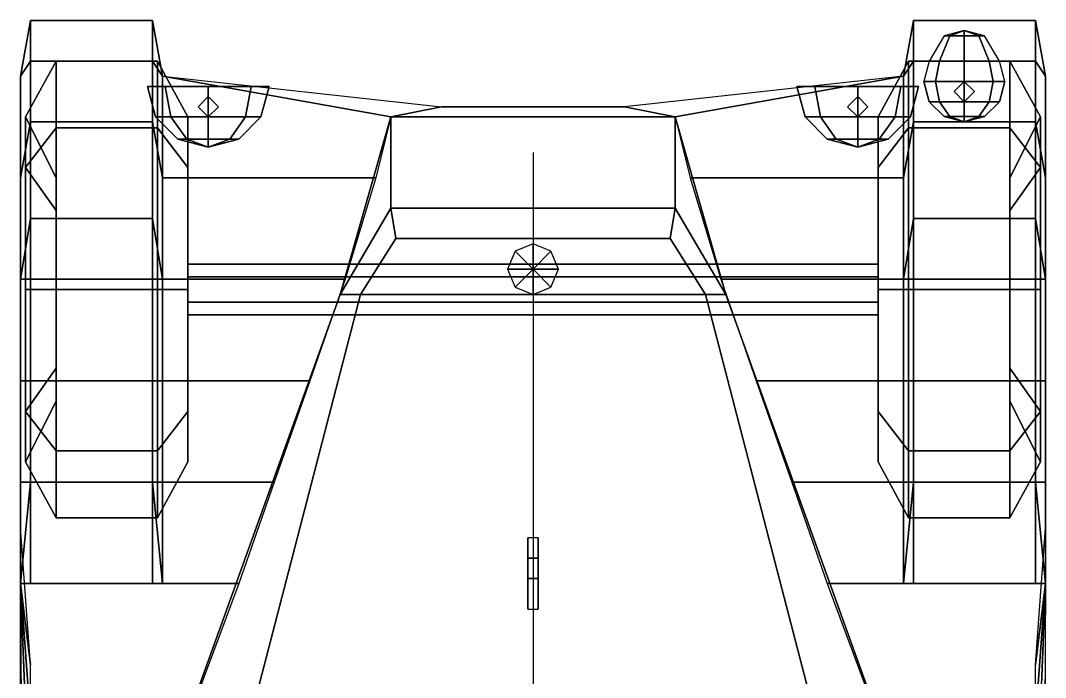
# Model space of a CAD drawing. Header units: millimetres. Extents: x -1 to 3, y -3 to 11.3.
# Drawn here: x -1.01 to 1.01, y 1.275 to 2.57 of the extents above; entities that cross this region are included whole.
import ezdxf

# ---------------------------------------------------------------- set-up
doc = ezdxf.new("R2010")
doc.units = ezdxf.units.MM
for name, color, linetype in [('drawing', 9, 'Continuous'), ('mudguards', 6, 'Continuous'), ('mudguards2', 6, 'Continuous'), ('wheels', 2, 'Continuous')]:
    doc.layers.add(name, color=color, linetype=linetype)

msp = doc.modelspace()

# ---------------------------------------------------------------- linework, layer by layer
for points in [[(0.8217, 2.54, 1.1283), (0.85, 2.55, 1.1), (0.85, 2.55, 1.1), (0.81, 2.54, 1.1)], [(0.85, 2.54, 1.14), (0.85, 2.55, 1.1), (0.85, 2.55, 1.1), (0.8217, 2.54, 1.1283)], [(0.89, 2.54, 1.1), (0.85, 2.55, 1.1), (0.85, 2.55, 1.1), (0.8783, 2.54, 1.1283)], [(0.8783, 2.54, 1.1283), (0.85, 2.55, 1.1), (0.85, 2.55, 1.1), (0.85, 2.54, 1.14)], [(0.801, 2.49, 1.149), (0.8217, 2.54, 1.1283), (0.81, 2.54, 1.1), (0.7807, 2.49, 1.1)], [(0.85, 2.49, 1.1693), (0.85, 2.54, 1.14), (0.8217, 2.54, 1.1283), (0.801, 2.49, 1.149)], [(0.899, 2.49, 1.149), (0.8783, 2.54, 1.1283), (0.85, 2.54, 1.14), (0.85, 2.49, 1.1693)], [(0.9193, 2.49, 1.1), (0.89, 2.54, 1.1), (0.8783, 2.54, 1.1283), (0.899, 2.49, 1.149)], [(0.7934, 2.45, 1.1566), (0.801, 2.49, 1.149), (0.7807, 2.49, 1.1), (0.77, 2.45, 1.1)], [(0.85, 2.45, 1.18), (0.85, 2.49, 1.1693), (0.801, 2.49, 1.149), (0.7934, 2.45, 1.1566)], [(0.9066, 2.45, 1.1566), (0.899, 2.49, 1.149), (0.85, 2.49, 1.1693), (0.85, 2.45, 1.18)], [(0.93, 2.45, 1.1), (0.9193, 2.49, 1.1), (0.899, 2.49, 1.149), (0.9066, 2.45, 1.1566)], [(0.7807, 2.41, 1.1), (0.77, 2.45, 1.1), (0.7934, 2.45, 1.0434), (0.801, 2.41, 1.051)], [(0.801, 2.41, 1.149), (0.7934, 2.45, 1.1566), (0.77, 2.45, 1.1), (0.7807, 2.41, 1.1)], [(0.7934, 2.45, 1.0434), (0.77, 2.45, 1.1), (0.93, 2.45, 1.1)], [(0.801, 2.41, 1.051), (0.7934, 2.45, 1.0434), (0.85, 2.45, 1.02), (0.85, 2.41, 1.0307)], [(0.85, 2.41, 1.1693), (0.85, 2.45, 1.18), (0.7934, 2.45, 1.1566), (0.801, 2.41, 1.149)], [(0.85, 2.45, 1.02), (0.7934, 2.45, 1.0434), (0.93, 2.45, 1.1), (0.9066, 2.45, 1.0434)], [(0.85, 2.45, 0.89), (0.83, 2.43, 0.89), (0.83, 2.43, 1.04), (0.85, 2.45, 1.03)], [(0.85, 2.41, 1.0307), (0.85, 2.45, 1.02), (0.9066, 2.45, 1.0434), (0.899, 2.41, 1.051)], [(0.899, 2.41, 1.149), (0.9066, 2.45, 1.1566), (0.85, 2.45, 1.18), (0.85, 2.41, 1.1693)], [(0.87, 2.43, 0.89), (0.85, 2.45, 0.89), (0.85, 2.45, 1.03), (0.87, 2.43, 1.04)], [(0.899, 2.41, 1.051), (0.9066, 2.45, 1.0434), (0.93, 2.45, 1.1), (0.9193, 2.41, 1.1)], [(0.9193, 2.41, 1.1), (0.93, 2.45, 1.1), (0.9066, 2.45, 1.1566), (0.899, 2.41, 1.149)], [(-0.7249, 2.44, 1.0451), (-0.76, 2.44, 1.13), (-0.7249, 2.44, 1.2149), (-0.64, 2.44, 1.25)], [(-0.7439, 2.38, 1.13), (-0.76, 2.44, 1.13), (-0.7249, 2.44, 1.0451), (-0.7135, 2.38, 1.0565)], [(-0.7135, 2.38, 1.2035), (-0.7249, 2.44, 1.2149), (-0.76, 2.44, 1.13), (-0.7439, 2.38, 1.13)], [(-0.64, 2.44, 1.01), (-0.7249, 2.44, 1.0451), (-0.64, 2.44, 1.25), (-0.5551, 2.44, 1.2149)], [(-0.7135, 2.38, 1.0565), (-0.7249, 2.44, 1.0451), (-0.64, 2.44, 1.01), (-0.64, 2.38, 1.0261)], [(-0.64, 2.38, 1.2339), (-0.64, 2.44, 1.25), (-0.7249, 2.44, 1.2149), (-0.7135, 2.38, 1.2035)], [(-0.5551, 2.44, 1.0451), (-0.64, 2.44, 1.01), (-0.5551, 2.44, 1.2149), (-0.52, 2.44, 1.13)], [(-0.64, 2.38, 1.0261), (-0.64, 2.44, 1.01), (-0.5551, 2.44, 1.0451), (-0.5665, 2.38, 1.0565)], [(-0.5665, 2.38, 1.2035), (-0.5551, 2.44, 1.2149), (-0.64, 2.44, 1.25), (-0.64, 2.38, 1.2339)], [(-0.5665, 2.38, 1.0565), (-0.5551, 2.44, 1.0451), (-0.52, 2.44, 1.13), (-0.5361, 2.38, 1.13)], [(-0.5361, 2.38, 1.13), (-0.52, 2.44, 1.13), (-0.5551, 2.44, 1.2149), (-0.5665, 2.38, 1.2035)], [(0.5361, 2.38, 1.13), (0.52, 2.44, 1.13), (0.5551, 2.44, 1.0451), (0.5665, 2.38, 1.0565)], [(0.5665, 2.38, 1.2035), (0.5551, 2.44, 1.2149), (0.52, 2.44, 1.13), (0.5361, 2.38, 1.13)], [(0.5551, 2.44, 1.0451), (0.52, 2.44, 1.13), (0.5551, 2.44, 1.2149), (0.64, 2.44, 1.25)], [(0.5665, 2.38, 1.0565), (0.5551, 2.44, 1.0451), (0.64, 2.44, 1.01), (0.64, 2.38, 1.0261)], [(0.64, 2.38, 1.2339), (0.64, 2.44, 1.25), (0.5551, 2.44, 1.2149), (0.5665, 2.38, 1.2035)], [(0.64, 2.44, 1.01), (0.5551, 2.44, 1.0451), (0.64, 2.44, 1.25), (0.7249, 2.44, 1.2149)], [(0.64, 2.38, 1.0261), (0.64, 2.44, 1.01), (0.7249, 2.44, 1.0451), (0.7135, 2.38, 1.0565)], [(0.7135, 2.38, 1.2035), (0.7249, 2.44, 1.2149), (0.64, 2.44, 1.25), (0.64, 2.38, 1.2339)], [(0.7249, 2.44, 1.0451), (0.64, 2.44, 1.01), (0.7249, 2.44, 1.2149), (0.76, 2.44, 1.13)], [(0.7135, 2.38, 1.0565), (0.7249, 2.44, 1.0451), (0.76, 2.44, 1.13), (0.7439, 2.38, 1.13)], [(0.7439, 2.38, 1.13), (0.76, 2.44, 1.13), (0.7249, 2.44, 1.2149), (0.7135, 2.38, 1.2035)], [(0.83, 2.43, 0.89), (0.85, 2.41, 0.9), (0.85, 2.41, 1.03), (0.83, 2.43, 1.04)], [(0.85, 2.41, 0.9), (0.87, 2.43, 0.89), (0.87, 2.43, 1.04), (0.85, 2.41, 1.03)], [(-0.64, 2.42, 0.85), (-0.66, 2.4, 0.85), (-0.66, 2.4, 1.03), (-0.64, 2.42, 1.03)], [(-0.62, 2.4, 0.85), (-0.64, 2.42, 0.85), (-0.64, 2.42, 1.03), (-0.62, 2.4, 1.03)], [(0.64, 2.42, 0.85), (0.62, 2.4, 0.85), (0.62, 2.4, 1.03), (0.64, 2.42, 1.03)], [(0.66, 2.4, 0.85), (0.64, 2.42, 0.85), (0.64, 2.42, 1.03), (0.66, 2.4, 1.03)], [(0.81, 2.3807, 1.1), (0.7807, 2.41, 1.1), (0.801, 2.41, 1.051), (0.8217, 2.3807, 1.0717)], [(0.8217, 2.3807, 1.1283), (0.801, 2.41, 1.149), (0.7807, 2.41, 1.1), (0.81, 2.3807, 1.1)], [(0.8217, 2.3807, 1.0717), (0.801, 2.41, 1.051), (0.85, 2.41, 1.0307), (0.85, 2.3807, 1.06)], [(0.85, 2.3807, 1.14), (0.85, 2.41, 1.1693), (0.801, 2.41, 1.149), (0.8217, 2.3807, 1.1283)], [(0.85, 2.3807, 1.06), (0.85, 2.41, 1.0307), (0.899, 2.41, 1.051), (0.8783, 2.3807, 1.0717)], [(0.8783, 2.3807, 1.1283), (0.899, 2.41, 1.149), (0.85, 2.41, 1.1693), (0.85, 2.3807, 1.14)], [(0.8783, 2.3807, 1.0717), (0.899, 2.41, 1.051), (0.9193, 2.41, 1.1), (0.89, 2.3807, 1.1)], [(0.89, 2.3807, 1.1), (0.9193, 2.41, 1.1), (0.899, 2.41, 1.149), (0.8783, 2.3807, 1.1283)], [(-0.66, 2.4, 0.85), (-0.64, 2.38, 0.86), (-0.64, 2.38, 1.03), (-0.66, 2.4, 1.03)], [(-0.64, 2.38, 0.86), (-0.62, 2.4, 0.85), (-0.62, 2.4, 1.03), (-0.64, 2.38, 1.03)], [(0.62, 2.4, 0.85), (0.64, 2.38, 0.86), (0.64, 2.38, 1.03), (0.62, 2.4, 1.03)], [(0.64, 2.38, 0.86), (0.66, 2.4, 0.85), (0.66, 2.4, 1.03), (0.64, 2.38, 1.03)], [(-0.7, 2.3361, 1.13), (-0.7439, 2.38, 1.13), (-0.7135, 2.38, 1.0565), (-0.6824, 2.3361, 1.0876)], [(-0.6824, 2.3361, 1.1724), (-0.7135, 2.38, 1.2035), (-0.7439, 2.38, 1.13), (-0.7, 2.3361, 1.13)], [(-0.6824, 2.3361, 1.0876), (-0.7135, 2.38, 1.0565), (-0.64, 2.38, 1.0261), (-0.64, 2.3361, 1.07)], [(-0.64, 2.3361, 1.19), (-0.64, 2.38, 1.2339), (-0.7135, 2.38, 1.2035), (-0.6824, 2.3361, 1.1724)], [(-0.64, 2.3361, 1.07), (-0.64, 2.38, 1.0261), (-0.5665, 2.38, 1.0565), (-0.5976, 2.3361, 1.0876)], [(-0.5976, 2.3361, 1.1724), (-0.5665, 2.38, 1.2035), (-0.64, 2.38, 1.2339), (-0.64, 2.3361, 1.19)], [(-0.5976, 2.3361, 1.0876), (-0.5665, 2.38, 1.0565), (-0.5361, 2.38, 1.13), (-0.58, 2.3361, 1.13)], [(-0.58, 2.3361, 1.13), (-0.5361, 2.38, 1.13), (-0.5665, 2.38, 1.2035), (-0.5976, 2.3361, 1.1724)], [(-0.38, 2.03, 0.71), (-0.28, 2.38, 0.71), (0.28, 2.38, 0.71), (0.38, 2.03, 0.71)], [(-0.28, 2.2, 1.38), (-0.28, 2.38, 0.71), (-0.38, 2.03, 0.71), (-0.38, 2.03, 1.38)], [(0.28, 2.2, 1.38), (0.28, 2.38, 0.71), (-0.28, 2.38, 0.71), (-0.28, 2.2, 1.38)], [(0.38, 2.03, 0.71), (0.28, 2.38, 0.71), (0.28, 2.2, 1.38), (0.38, 2.03, 1.38)], [(0.58, 2.3361, 1.13), (0.5361, 2.38, 1.13), (0.5665, 2.38, 1.0565), (0.5976, 2.3361, 1.0876)], [(0.5976, 2.3361, 1.1724), (0.5665, 2.38, 1.2035), (0.5361, 2.38, 1.13), (0.58, 2.3361, 1.13)], [(0.5976, 2.3361, 1.0876), (0.5665, 2.38, 1.0565), (0.64, 2.38, 1.0261), (0.64, 2.3361, 1.07)], [(0.64, 2.3361, 1.19), (0.64, 2.38, 1.2339), (0.5665, 2.38, 1.2035), (0.5976, 2.3361, 1.1724)], [(0.64, 2.3361, 1.07), (0.64, 2.38, 1.0261), (0.7135, 2.38, 1.0565), (0.6824, 2.3361, 1.0876)], [(0.6824, 2.3361, 1.1724), (0.7135, 2.38, 1.2035), (0.64, 2.38, 1.2339), (0.64, 2.3361, 1.19)], [(0.6824, 2.3361, 1.0876), (0.7135, 2.38, 1.0565), (0.7439, 2.38, 1.13), (0.7, 2.3361, 1.13)], [(0.7, 2.3361, 1.13), (0.7439, 2.38, 1.13), (0.7135, 2.38, 1.2035), (0.6824, 2.3361, 1.1724)], [(0.85, 2.37, 1.1), (0.81, 2.3807, 1.1), (0.8217, 2.3807, 1.0717), (0.85, 2.37, 1.1)], [(0.85, 2.37, 1.1), (0.8217, 2.3807, 1.1283), (0.81, 2.3807, 1.1), (0.85, 2.37, 1.1)], [(0.85, 2.37, 1.1), (0.8217, 2.3807, 1.0717), (0.85, 2.3807, 1.06), (0.85, 2.37, 1.1)], [(0.85, 2.37, 1.1), (0.85, 2.3807, 1.14), (0.8217, 2.3807, 1.1283), (0.85, 2.37, 1.1)], [(0.85, 2.37, 1.1), (0.85, 2.3807, 1.06), (0.8783, 2.3807, 1.0717), (0.85, 2.37, 1.1)], [(0.85, 2.37, 1.1), (0.8783, 2.3807, 1.0717), (0.89, 2.3807, 1.1), (0.85, 2.37, 1.1)], [(0.85, 2.37, 1.1), (0.89, 2.3807, 1.1), (0.8783, 2.3807, 1.1283), (0.85, 2.37, 1.1)], [(0.85, 2.37, 1.1), (0.8783, 2.3807, 1.1283), (0.85, 2.3807, 1.14), (0.85, 2.37, 1.1)], [(-0.64, 2.32, 1.13), (-0.7, 2.3361, 1.13), (-0.6824, 2.3361, 1.0876), (-0.64, 2.32, 1.13)], [(-0.64, 2.32, 1.13), (-0.6824, 2.3361, 1.1724), (-0.7, 2.3361, 1.13), (-0.64, 2.32, 1.13)], [(-0.64, 2.32, 1.13), (-0.6824, 2.3361, 1.0876), (-0.64, 2.3361, 1.07), (-0.64, 2.32, 1.13)], [(-0.64, 2.32, 1.13), (-0.64, 2.3361, 1.19), (-0.6824, 2.3361, 1.1724), (-0.64, 2.32, 1.13)], [(-0.64, 2.32, 1.13), (-0.5976, 2.3361, 1.0876), (-0.58, 2.3361, 1.13), (-0.64, 2.32, 1.13)], [(-0.64, 2.32, 1.13), (-0.64, 2.3361, 1.07), (-0.5976, 2.3361, 1.0876), (-0.64, 2.32, 1.13)], [(-0.64, 2.32, 1.13), (-0.5976, 2.3361, 1.1724), (-0.64, 2.3361, 1.19), (-0.64, 2.32, 1.13)], [(-0.64, 2.32, 1.13), (-0.58, 2.3361, 1.13), (-0.5976, 2.3361, 1.1724), (-0.64, 2.32, 1.13)], [(0.64, 2.32, 1.13), (0.58, 2.3361, 1.13), (0.5976, 2.3361, 1.0876), (0.64, 2.32, 1.13)], [(0.64, 2.32, 1.13), (0.5976, 2.3361, 1.1724), (0.58, 2.3361, 1.13), (0.64, 2.32, 1.13)], [(0.64, 2.32, 1.13), (0.5976, 2.3361, 1.0876), (0.64, 2.3361, 1.07), (0.64, 2.32, 1.13)], [(0.64, 2.32, 1.13), (0.64, 2.3361, 1.19), (0.5976, 2.3361, 1.1724), (0.64, 2.32, 1.13)], [(0.64, 2.32, 1.13), (0.64, 2.3361, 1.07), (0.6824, 2.3361, 1.0876), (0.64, 2.32, 1.13)], [(0.64, 2.32, 1.13), (0.6824, 2.3361, 1.0876), (0.7, 2.3361, 1.13), (0.64, 2.32, 1.13)], [(0.64, 2.32, 1.13), (0.7, 2.3361, 1.13), (0.6824, 2.3361, 1.1724), (0.64, 2.32, 1.13)], [(0.64, 2.32, 1.13), (0.6824, 2.3361, 1.1724), (0.64, 2.3361, 1.19), (0.64, 2.32, 1.13)], [(-0.27, 2.14, 1.44), (-0.28, 2.2, 1.38), (-0.38, 2.03, 1.38), (-0.34, 2.03, 1.44)], [(0.27, 2.14, 1.44), (0.28, 2.2, 1.38), (-0.28, 2.2, 1.38), (-0.27, 2.14, 1.44)], [(0.38, 2.03, 1.38), (0.28, 2.2, 1.38), (0.27, 2.14, 1.44), (0.34, 2.03, 1.44)], [(0.34, 2.03, 1.44), (0.27, 2.14, 1.44), (-0.27, 2.14, 1.44), (-0.34, 2.03, 1.44)], [(0, 2.13, 1.44), (-0.0354, 2.1154, 1.44), (0, 2.08, 1.46)], [(0.0354, 2.1154, 1.44), (0, 2.13, 1.44), (0, 2.08, 1.46)], [(-0.0354, 2.1154, 1.44), (-0.05, 2.08, 1.44), (0, 2.08, 1.46)], [(0.05, 2.08, 1.44), (0.0354, 2.1154, 1.44), (0, 2.08, 1.46)], [(-0.05, 2.08, 1.44), (-0.0354, 2.0446, 1.44), (0, 2.08, 1.46)], [(-0.0354, 2.0446, 1.44), (0, 2.03, 1.44), (0, 2.08, 1.46)], [(0, 2.03, 1.44), (0.0354, 2.0446, 1.44), (0, 2.08, 1.46)], [(0.0354, 2.0446, 1.44), (0.05, 2.08, 1.44), (0, 2.08, 1.46)], [(-0.38, 2.03, 0.71), (-0.74, 1.03, 0.34), (-0.74, 1.03, 1.38), (-0.38, 2.03, 1.38)], [(0.38, 2.03, 0.71), (0.74, 1.03, 0.34), (-0.74, 1.03, 0.34), (-0.38, 2.03, 0.71)], [(-0.38, 2.03, 1.38), (-0.74, 1.03, 1.38), (-0.61, 0.99, 1.5), (-0.34, 2.03, 1.44)], [(-0.34, 2.03, 1.44), (-0.61, 0.99, 1.5), (0.61, 0.99, 1.5), (0.34, 2.03, 1.44)], [(0.61, 0.99, 1.5), (0.74, 1.03, 1.38), (0.38, 2.03, 1.38), (0.34, 2.03, 1.44)], [(0.74, 1.03, 1.38), (0.74, 1.03, 0.34), (0.38, 2.03, 0.71), (0.38, 2.03, 1.38)], [(-0.01, 1.55, 1.46), (-0.01, 1.41, 1.47), (-0.01, 1.47, 1.61), (-0.01, 1.51, 1.61)], [(0.01, 1.51, 1.61), (0.01, 1.55, 1.46), (-0.01, 1.55, 1.46), (-0.01, 1.51, 1.61)], [(0.01, 1.47, 1.61), (0.01, 1.41, 1.47), (0.01, 1.55, 1.46), (0.01, 1.51, 1.61)], [(-0.01, 1.51, 1.61), (-0.01, 1.47, 1.61), (0.01, 1.47, 1.61), (0.01, 1.51, 1.61)], [(-0.01, 1.47, 1.61), (-0.01, 1.41, 1.47), (0.01, 1.41, 1.47), (0.01, 1.47, 1.61)]]:
    msp.add_3dface(points)
at = {"layer": 'drawing', "extrusion": (-1, 0, 0)}
msp.add_line((0, 2.31, -4.9), (0, 0.64, -4.9), dxfattribs=at)
at = {"layer": 'mudguards'}
for points in [[(0.75, 2.57, 0.68), (0.73, 2.46, 0.77), (0.73, 2.46, 0.84), (0.75, 2.57, 0.77)], [(0.75, 2.57, 0.77), (0.73, 2.46, 0.84), (0.73, 2.46, 0.84), (0.75, 2.49, 0.91)], [(0.99, 2.57, 0.77), (0.75, 2.57, 0.77), (0.75, 2.49, 0.91), (0.99, 2.49, 0.91)], [(0.99, 2.57, 0.68), (0.75, 2.57, 0.68), (0.75, 2.57, 0.77), (0.99, 2.57, 0.77)], [(0.99, 2.57, 0.68), (0.99, 2.57, 0.77), (1.01, 2.46, 0.84), (1.01, 2.46, 0.77)], [(1.01, 2.46, 0.84), (0.99, 2.57, 0.77), (0.99, 2.49, 0.91), (1.01, 2.46, 0.84)], [(0.75, 2.49, 0.91), (0.73, 2.46, 0.84), (0.73, 2.26, 0.98), (0.75, 2.37, 1)], [(0.99, 2.49, 0.91), (0.75, 2.49, 0.91), (0.75, 2.37, 1), (0.99, 2.37, 1)], [(1.01, 2.46, 0.84), (0.99, 2.49, 0.91), (0.99, 2.37, 1), (1.01, 2.26, 0.98)], [(-0.73, 2.46, 0.77), (-0.18, 2.4, 0.67), (-0.28, 2.38, 0.84), (-0.73, 2.46, 0.77)], [(-0.73, 2.46, 0.77), (-0.28, 2.38, 0.84), (-0.73, 2.46, 0.84), (-0.73, 2.46, 0.77)], [(0.73, 2.46, 0.77), (0.18, 2.4, 0.67), (0.28, 2.38, 0.84), (0.73, 2.46, 0.77)], [(0.73, 2.46, 0.84), (0.28, 2.38, 0.84), (0.31, 2.26, 0.98), (0.73, 2.26, 0.98)], [(0.73, 2.46, 0.77), (0.28, 2.38, 0.84), (0.28, 2.38, 0.84), (0.73, 2.46, 0.84)], [(1.01, 2.46, 0.77), (1.01, 2.46, 0.84), (1.01, 2.26, 0.98), (1.01, 2.26, 0.92)], [(-0.28, 2.38, 0.84), (-0.18, 2.4, 0.67), (-0.18, 2.4, 0.78), (-0.28, 2.38, 0.84)], [(0.18, 2.4, 0.67), (-0.18, 2.4, 0.67), (-0.18, 2.4, 0.78), (0.18, 2.4, 0.78)], [(0.28, 2.38, 0.84), (0.18, 2.4, 0.67), (0.18, 2.4, 0.78), (0.28, 2.38, 0.84)], [(0.75, 2.37, 1), (0.73, 2.26, 0.98), (0.73, 2.06, 1.05), (0.75, 2.18, 1.09)], [(0.99, 2.37, 1), (0.75, 2.37, 1), (0.75, 2.18, 1.09), (0.99, 2.18, 1.09)], [(1.01, 2.26, 0.98), (0.99, 2.37, 1), (0.99, 2.18, 1.09), (1.01, 2.06, 1.05)], [(0.73, 2.26, 0.98), (0.31, 2.26, 0.98), (0.37, 2.06, 1.05), (0.73, 2.06, 1.05)], [(1.01, 2.26, 0.92), (1.01, 2.26, 0.98), (1.01, 2.06, 1.05), (1.01, 2.06, 0.96)], [(0.75, 2.18, 1.09), (0.73, 2.06, 1.05), (0.73, 2.06, 1.05), (0.75, 2.06, 1.11)], [(0.99, 2.18, 1.09), (0.75, 2.18, 1.09), (0.75, 2.06, 1.11), (0.99, 2.06, 1.11)], [(1.01, 2.06, 1.05), (0.99, 2.18, 1.09), (0.99, 2.06, 1.11), (1.01, 2.06, 1.05)], [(0.73, 2.06, 1.05), (0.37, 2.06, 1.05), (0.44, 1.86, 1.05), (0.73, 1.86, 1.05)], [(0.75, 2.06, 1.11), (0.73, 2.06, 1.05), (0.73, 1.86, 1.05), (0.75, 1.86, 1.11)], [(0.99, 2.06, 1.11), (0.75, 2.06, 1.11), (0.75, 1.86, 1.11), (0.99, 1.86, 1.11)], [(1.01, 2.06, 1.05), (0.99, 2.06, 1.11), (0.99, 1.86, 1.11), (1.01, 1.86, 1.05)], [(1.01, 2.06, 0.96), (1.01, 2.06, 1.05), (1.01, 1.86, 1.05), (1.01, 1.86, 0.92)], [(0.73, 1.86, 1.05), (0.44, 1.86, 1.05), (0.51, 1.66, 1.02), (0.73, 1.66, 1.02)], [(0.75, 1.86, 1.11), (0.73, 1.86, 1.05), (0.73, 1.66, 1.02), (0.75, 1.66, 1.06)], [(0.99, 1.86, 1.11), (0.75, 1.86, 1.11), (0.75, 1.66, 1.06), (0.99, 1.66, 1.06)], [(1.01, 1.86, 1.05), (0.99, 1.86, 1.11), (0.99, 1.66, 1.06), (1.01, 1.66, 1.02)], [(1.01, 1.86, 0.92), (1.01, 1.86, 1.05), (1.01, 1.66, 1.02), (1.01, 1.7, 0.79)], [(1.01, 1.7, 0.79), (1.01, 1.66, 1.02), (1.01, 1.46, 1), (1.01, 1.57, 0.55)], [(0.73, 1.66, 1.02), (0.51, 1.66, 1.02), (0.58, 1.46, 1), (0.73, 1.46, 1)], [(0.75, 1.66, 1.06), (0.75, 1.66, 1.06), (0.73, 1.46, 1), (0.75, 1.46, 1)], [(0.73, 1.66, 1.02), (0.73, 1.66, 1.02), (0.73, 1.46, 1), (0.75, 1.66, 1.06)], [(0.99, 1.66, 1.06), (0.75, 1.66, 1.06), (0.75, 1.46, 1), (0.99, 1.46, 1)], [(1.01, 1.66, 1.02), (0.99, 1.66, 1.06), (1.01, 1.46, 1)], [(0.99, 1.66, 1.06), (0.99, 1.46, 1), (1.01, 1.46, 1)], [(1.01, 1.57, 0.55), (1.01, 1.46, 1), (1.01, 1.46, 1), (0.99, 1.3, 0.46)], [(1.01, 1.46, 1), (0.58, 1.46, 1), (0.74, 1.03, 1), (1.01, 1.03, 1)], [(0.99, 0.96, 0.91), (1.01, 1.46, 1), (0.99, -2.31, 1), (0.99, -2.31, 0.91)], [(0.99, 1.19, 0.78), (1.01, 1.46, 1), (1.01, 1.46, 1), (0.99, 0.96, 0.91)], [(0.99, 1.3, 0.62), (1.01, 1.46, 1), (1.01, 1.46, 1), (0.99, 1.19, 0.78)], [(0.99, 1.3, 0.46), (1.01, 1.46, 1), (1.01, 1.46, 1), (0.99, 1.3, 0.62)]]:
    msp.add_3dface(points, dxfattribs=at)
at = {"layer": 'mudguards2'}
for points in [[(-1.01, 2.46, 0.84), (-0.99, 2.57, 0.77), (-0.99, 2.49, 0.91), (-1.01, 2.46, 0.84)], [(-0.99, 2.57, 0.68), (-0.99, 2.57, 0.77), (-1.01, 2.46, 0.84), (-1.01, 2.46, 0.77)], [(-0.99, 2.57, 0.77), (-0.75, 2.57, 0.77), (-0.75, 2.49, 0.91), (-0.99, 2.49, 0.91)], [(-0.99, 2.57, 0.68), (-0.75, 2.57, 0.68), (-0.75, 2.57, 0.77), (-0.99, 2.57, 0.77)], [(-0.75, 2.57, 0.77), (-0.73, 2.46, 0.84), (-0.73, 2.46, 0.84), (-0.75, 2.49, 0.91)], [(-0.75, 2.57, 0.68), (-0.73, 2.46, 0.77), (-0.73, 2.46, 0.84), (-0.75, 2.57, 0.77)], [(-1.01, 2.46, 0.84), (-0.99, 2.49, 0.91), (-0.99, 2.37, 1), (-1.01, 2.26, 0.98)], [(-0.99, 2.49, 0.91), (-0.75, 2.49, 0.91), (-0.75, 2.37, 1), (-0.99, 2.37, 1)], [(-0.75, 2.49, 0.91), (-0.73, 2.46, 0.84), (-0.73, 2.26, 0.98), (-0.75, 2.37, 1)], [(-1.01, 2.46, 0.77), (-1.01, 2.46, 0.84), (-1.01, 2.26, 0.98), (-1.01, 2.26, 0.92)], [(-0.73, 2.46, 0.84), (-0.28, 2.38, 0.84), (-0.31, 2.26, 0.98), (-0.73, 2.26, 0.98)], [(-1.01, 2.26, 0.98), (-0.99, 2.37, 1), (-0.99, 2.18, 1.09), (-1.01, 2.06, 1.05)], [(-0.99, 2.37, 1), (-0.75, 2.37, 1), (-0.75, 2.18, 1.09), (-0.99, 2.18, 1.09)], [(-0.75, 2.37, 1), (-0.73, 2.26, 0.98), (-0.73, 2.06, 1.05), (-0.75, 2.18, 1.09)], [(-1.01, 2.26, 0.92), (-1.01, 2.26, 0.98), (-1.01, 2.06, 1.05), (-1.01, 2.06, 0.96)], [(-0.73, 2.26, 0.98), (-0.31, 2.26, 0.98), (-0.37, 2.06, 1.05), (-0.73, 2.06, 1.05)], [(-1.01, 2.06, 1.05), (-0.99, 2.18, 1.09), (-0.99, 2.06, 1.11), (-1.01, 2.06, 1.05)], [(-0.99, 2.18, 1.09), (-0.75, 2.18, 1.09), (-0.75, 2.06, 1.11), (-0.99, 2.06, 1.11)], [(-0.75, 2.18, 1.09), (-0.73, 2.06, 1.05), (-0.73, 2.06, 1.05), (-0.75, 2.06, 1.11)], [(-1.01, 2.06, 0.96), (-1.01, 2.06, 1.05), (-1.01, 1.86, 1.05), (-1.01, 1.86, 0.92)], [(-1.01, 2.06, 1.05), (-0.99, 2.06, 1.11), (-0.99, 1.86, 1.11), (-1.01, 1.86, 1.05)], [(-0.99, 2.06, 1.11), (-0.75, 2.06, 1.11), (-0.75, 1.86, 1.11), (-0.99, 1.86, 1.11)], [(-0.75, 2.06, 1.11), (-0.73, 2.06, 1.05), (-0.73, 1.86, 1.05), (-0.75, 1.86, 1.11)], [(-0.73, 2.06, 1.05), (-0.37, 2.06, 1.05), (-0.44, 1.86, 1.05), (-0.73, 1.86, 1.05)], [(-1.01, 1.86, 0.92), (-1.01, 1.86, 1.05), (-1.01, 1.66, 1.02), (-1.01, 1.7, 0.79)], [(-1.01, 1.86, 1.05), (-0.99, 1.86, 1.11), (-0.99, 1.66, 1.06), (-1.01, 1.66, 1.02)], [(-0.99, 1.86, 1.11), (-0.75, 1.86, 1.11), (-0.75, 1.66, 1.06), (-0.99, 1.66, 1.06)], [(-0.75, 1.86, 1.11), (-0.73, 1.86, 1.05), (-0.73, 1.66, 1.02), (-0.75, 1.66, 1.06)], [(-0.73, 1.86, 1.05), (-0.44, 1.86, 1.05), (-0.51, 1.66, 1.02), (-0.73, 1.66, 1.02)], [(-1.01, 1.7, 0.79), (-1.01, 1.66, 1.02), (-1.01, 1.46, 1), (-1.01, 1.57, 0.55)], [(-0.99, 1.66, 1.06), (-0.99, 1.46, 1), (-1.01, 1.46, 1)], [(-1.01, 1.66, 1.02), (-0.99, 1.66, 1.06), (-1.01, 1.46, 1)], [(-0.99, 1.66, 1.06), (-0.75, 1.66, 1.06), (-0.75, 1.46, 1), (-0.99, 1.46, 1)], [(-0.73, 1.66, 1.02), (-0.73, 1.66, 1.02), (-0.73, 1.46, 1), (-0.75, 1.66, 1.06)], [(-0.75, 1.66, 1.06), (-0.75, 1.66, 1.06), (-0.73, 1.46, 1), (-0.75, 1.46, 1)], [(-0.73, 1.66, 1.02), (-0.51, 1.66, 1.02), (-0.58, 1.46, 1), (-0.73, 1.46, 1)], [(-1.01, 1.57, 0.55), (-1.01, 1.46, 1), (-1.01, 1.46, 1), (-0.99, 1.3, 0.46)], [(-0.99, 0.96, 0.91), (-1.01, 1.46, 1), (-0.99, -2.31, 1), (-0.99, -2.31, 0.91)], [(-0.99, 1.3, 0.46), (-1.01, 1.46, 1), (-1.01, 1.46, 1), (-0.99, 1.3, 0.62)], [(-0.99, 1.3, 0.62), (-1.01, 1.46, 1), (-1.01, 1.46, 1), (-0.99, 1.19, 0.78)], [(-0.99, 1.19, 0.78), (-1.01, 1.46, 1), (-1.01, 1.46, 1), (-0.99, 0.96, 0.91)], [(-1.01, 1.46, 1), (-0.58, 1.46, 1), (-0.74, 1.03, 1), (-1.01, 1.03, 1)]]:
    msp.add_3dface(points, dxfattribs=at)
at = {"layer": 'wheels'}
for points in [[(-0.94, 2.3582, 0.7182), (-0.94, 2.49, 0.4), (-1, 2.38, 0.4), (-1, 2.2804, 0.6404)], [(-0.94, 2.49, 0.4), (-0.94, 2.3582, 0.0818), (-1, 2.2804, 0.1596), (-1, 2.38, 0.4)], [(-0.74, 2.3582, 0.7182), (-0.74, 2.49, 0.4), (-0.94, 2.49, 0.4), (-0.94, 2.3582, 0.7182)], [(-0.74, 2.49, 0.4), (-0.74, 2.3582, 0.0818), (-0.94, 2.3582, 0.0818), (-0.94, 2.49, 0.4)], [(-0.74, 2.3582, 0.0818), (-0.74, 2.49, 0.4), (-0.68, 2.38, 0.4), (-0.68, 2.2804, 0.1596)], [(-0.74, 2.49, 0.4), (-0.74, 2.3582, 0.7182), (-0.68, 2.2804, 0.6404), (-0.68, 2.38, 0.4)], [(0.74, 2.49, 0.4), (0.74, 2.3582, 0.0818), (0.68, 2.2804, 0.1596), (0.68, 2.38, 0.4)], [(0.74, 2.3582, 0.7182), (0.74, 2.49, 0.4), (0.68, 2.38, 0.4), (0.68, 2.2804, 0.6404)], [(0.74, 2.3582, 0.0818), (0.74, 2.49, 0.4), (0.94, 2.49, 0.4), (0.94, 2.3582, 0.0818)], [(0.74, 2.49, 0.4), (0.74, 2.3582, 0.7182), (0.94, 2.3582, 0.7182), (0.94, 2.49, 0.4)], [(0.94, 2.3582, 0.0818), (0.94, 2.49, 0.4), (1, 2.38, 0.4), (1, 2.2804, 0.1596)], [(0.94, 2.49, 0.4), (0.94, 2.3582, 0.7182), (1, 2.2804, 0.6404), (1, 2.38, 0.4)], [(-1, 2.38, 0.4), (-1, 2.2804, 0.1596), (-0.94, 2.1956, 0.2444), (-0.94, 2.26, 0.4)], [(-1, 2.2804, 0.6404), (-1, 2.38, 0.4), (-0.94, 2.26, 0.4), (-0.94, 2.1956, 0.5556)], [(-0.68, 2.2804, 0.6404), (-0.68, 2.04, 0.06), (-0.68, 2.2804, 0.1596), (-0.68, 2.38, 0.4)], [(0.68, 2.2804, 0.6404), (0.68, 2.38, 0.4), (0.68, 2.2804, 0.1596), (0.68, 2.04, 0.74)], [(1, 2.2804, 0.1596), (1, 2.38, 0.4), (0.94, 2.26, 0.4), (0.94, 2.1956, 0.2444)], [(1, 2.38, 0.4), (1, 2.2804, 0.6404), (0.94, 2.1956, 0.5556), (0.94, 2.26, 0.4)], [(-0.94, 2.04, 0.85), (-0.94, 2.3582, 0.7182), (-1, 2.2804, 0.6404), (-1, 2.04, 0.74)], [(-0.94, 2.3582, 0.0818), (-0.94, 2.04, -0.05), (-1, 2.04, 0.06), (-1, 2.2804, 0.1596)], [(-0.74, 2.04, 0.85), (-0.74, 2.3582, 0.7182), (-0.94, 2.3582, 0.7182), (-0.94, 2.04, 0.85)], [(-0.74, 2.3582, 0.0818), (-0.74, 2.04, -0.05), (-0.94, 2.04, -0.05), (-0.94, 2.3582, 0.0818)], [(-0.74, 2.04, -0.05), (-0.74, 2.3582, 0.0818), (-0.68, 2.2804, 0.1596), (-0.68, 2.04, 0.06)], [(-0.74, 2.3582, 0.7182), (-0.74, 2.04, 0.85), (-0.68, 2.04, 0.74), (-0.68, 2.2804, 0.6404)], [(0.74, 2.3582, 0.0818), (0.74, 2.04, -0.05), (0.68, 2.04, 0.06), (0.68, 2.2804, 0.1596)], [(0.74, 2.04, 0.85), (0.74, 2.3582, 0.7182), (0.68, 2.2804, 0.6404), (0.68, 2.04, 0.74)], [(0.74, 2.04, -0.05), (0.74, 2.3582, 0.0818), (0.94, 2.3582, 0.0818), (0.94, 2.04, -0.05)], [(0.74, 2.3582, 0.7182), (0.74, 2.04, 0.85), (0.94, 2.04, 0.85), (0.94, 2.3582, 0.7182)], [(0.94, 2.04, -0.05), (0.94, 2.3582, 0.0818), (1, 2.2804, 0.1596), (1, 2.04, 0.06)], [(0.94, 2.3582, 0.7182), (0.94, 2.04, 0.85), (1, 2.04, 0.74), (1, 2.2804, 0.6404)], [(-1, 2.2804, 0.1596), (-1, 2.04, 0.06), (-0.94, 2.04, 0.18), (-0.94, 2.1956, 0.2444)], [(-1, 2.04, 0.74), (-1, 2.2804, 0.6404), (-0.94, 2.1956, 0.5556), (-0.94, 2.04, 0.62)], [(-0.68, 2.04, 0.74), (-0.68, 1.7996, 0.1596), (-0.68, 2.04, 0.06), (-0.68, 2.2804, 0.6404)], [(0.68, 2.04, 0.74), (0.68, 2.2804, 0.1596), (0.68, 2.04, 0.06), (0.68, 1.7996, 0.6404)], [(1, 2.04, 0.06), (1, 2.2804, 0.1596), (0.94, 2.1956, 0.2444), (0.94, 2.04, 0.18)], [(1, 2.2804, 0.6404), (1, 2.04, 0.74), (0.94, 2.04, 0.62), (0.94, 2.1956, 0.5556)], [(-0.94, 1.82, 0.4), (-0.94, 2.1956, 0.5556), (-0.94, 2.26, 0.4), (-0.94, 1.8844, 0.2444)], [(-0.94, 1.8844, 0.2444), (-0.94, 2.26, 0.4), (-0.94, 2.1956, 0.2444), (-0.94, 2.04, 0.18)], [(0.94, 2.1956, 0.5556), (0.94, 2.04, 0.62), (0.94, 1.8844, 0.5556), (0.94, 2.26, 0.4)], [(0.94, 2.26, 0.4), (0.94, 1.8844, 0.5556), (0.94, 1.82, 0.4), (0.94, 2.1956, 0.2444)], [(-0.94, 1.8844, 0.5556), (-0.94, 2.04, 0.62), (-0.94, 2.1956, 0.5556), (-0.94, 1.82, 0.4)], [(0.94, 2.1956, 0.2444), (0.94, 1.82, 0.4), (0.94, 1.8844, 0.2444), (0.94, 2.04, 0.18)], [(0.68, 2.065, 0.4433), (0.68, 2.09, 0.4), (-0.68, 2.09, 0.4), (-0.68, 2.065, 0.4433)], [(0.68, 2.09, 0.4), (0.68, 2.065, 0.3567), (-0.68, 2.065, 0.3567), (-0.68, 2.09, 0.4)], [(0.68, 2.015, 0.4433), (0.68, 2.065, 0.4433), (-0.68, 2.065, 0.4433), (-0.68, 2.015, 0.4433)], [(0.68, 2.065, 0.3567), (0.68, 2.015, 0.3567), (-0.68, 2.015, 0.3567), (-0.68, 2.065, 0.3567)], [(-1, 2.04, 0.06), (-1, 1.7996, 0.1596), (-0.94, 1.8844, 0.2444), (-0.94, 2.04, 0.18)], [(-1, 1.7996, 0.6404), (-1, 2.04, 0.74), (-0.94, 2.04, 0.62), (-0.94, 1.8844, 0.5556)], [(-0.94, 1.7218, 0.7182), (-0.94, 2.04, 0.85), (-1, 2.04, 0.74), (-1, 1.7996, 0.6404)], [(-0.94, 2.04, -0.05), (-0.94, 1.7218, 0.0818), (-1, 1.7996, 0.1596), (-1, 2.04, 0.06)], [(-0.74, 1.7218, 0.7182), (-0.74, 2.04, 0.85), (-0.94, 2.04, 0.85), (-0.94, 1.7218, 0.7182)], [(-0.74, 2.04, -0.05), (-0.74, 1.7218, 0.0818), (-0.94, 1.7218, 0.0818), (-0.94, 2.04, -0.05)], [(-0.74, 1.7218, 0.0818), (-0.74, 2.04, -0.05), (-0.68, 2.04, 0.06), (-0.68, 1.7996, 0.1596)], [(-0.74, 2.04, 0.85), (-0.74, 1.7218, 0.7182), (-0.68, 1.7996, 0.6404), (-0.68, 2.04, 0.74)], [(-0.68, 1.7996, 0.6404), (-0.68, 1.7, 0.4), (-0.68, 1.7996, 0.1596), (-0.68, 2.04, 0.74)], [(0.68, 1.7996, 0.6404), (0.68, 2.04, 0.06), (0.68, 1.7996, 0.1596), (0.68, 1.7, 0.4)], [(0.74, 2.04, -0.05), (0.74, 1.7218, 0.0818), (0.68, 1.7996, 0.1596), (0.68, 2.04, 0.06)], [(0.74, 1.7218, 0.7182), (0.74, 2.04, 0.85), (0.68, 2.04, 0.74), (0.68, 1.7996, 0.6404)], [(0.74, 1.7218, 0.0818), (0.74, 2.04, -0.05), (0.94, 2.04, -0.05), (0.94, 1.7218, 0.0818)], [(0.74, 2.04, 0.85), (0.74, 1.7218, 0.7182), (0.94, 1.7218, 0.7182), (0.94, 2.04, 0.85)], [(1, 1.7996, 0.1596), (1, 2.04, 0.06), (0.94, 2.04, 0.18), (0.94, 1.8844, 0.2444)], [(0.94, 1.7218, 0.0818), (0.94, 2.04, -0.05), (1, 2.04, 0.06), (1, 1.7996, 0.1596)], [(1, 2.04, 0.74), (1, 1.7996, 0.6404), (0.94, 1.8844, 0.5556), (0.94, 2.04, 0.62)], [(0.94, 2.04, 0.85), (0.94, 1.7218, 0.7182), (1, 1.7996, 0.6404), (1, 2.04, 0.74)], [(0.68, 1.99, 0.4), (0.68, 2.015, 0.4433), (-0.68, 2.015, 0.4433), (-0.68, 1.99, 0.4)], [(0.68, 2.015, 0.3567), (0.68, 1.99, 0.4), (-0.68, 1.99, 0.4), (-0.68, 2.015, 0.3567)], [(-1, 1.7996, 0.1596), (-1, 1.7, 0.4), (-0.94, 1.82, 0.4), (-0.94, 1.8844, 0.2444)], [(-1, 1.7, 0.4), (-1, 1.7996, 0.6404), (-0.94, 1.8844, 0.5556), (-0.94, 1.82, 0.4)], [(1, 1.7, 0.4), (1, 1.7996, 0.1596), (0.94, 1.8844, 0.2444), (0.94, 1.82, 0.4)], [(1, 1.7996, 0.6404), (1, 1.7, 0.4), (0.94, 1.82, 0.4), (0.94, 1.8844, 0.5556)], [(-0.94, 1.59, 0.4), (-0.94, 1.7218, 0.7182), (-1, 1.7996, 0.6404), (-1, 1.7, 0.4)], [(-0.94, 1.7218, 0.0818), (-0.94, 1.59, 0.4), (-1, 1.7, 0.4), (-1, 1.7996, 0.1596)], [(-0.74, 1.59, 0.4), (-0.74, 1.7218, 0.0818), (-0.68, 1.7996, 0.1596), (-0.68, 1.7, 0.4)], [(-0.74, 1.7218, 0.7182), (-0.74, 1.59, 0.4), (-0.68, 1.7, 0.4), (-0.68, 1.7996, 0.6404)], [(0.74, 1.7218, 0.0818), (0.74, 1.59, 0.4), (0.68, 1.7, 0.4), (0.68, 1.7996, 0.1596)], [(0.74, 1.59, 0.4), (0.74, 1.7218, 0.7182), (0.68, 1.7996, 0.6404), (0.68, 1.7, 0.4)], [(0.94, 1.59, 0.4), (0.94, 1.7218, 0.0818), (1, 1.7996, 0.1596), (1, 1.7, 0.4)], [(0.94, 1.7218, 0.7182), (0.94, 1.59, 0.4), (1, 1.7, 0.4), (1, 1.7996, 0.6404)], [(-0.74, 1.59, 0.4), (-0.74, 1.7218, 0.7182), (-0.94, 1.7218, 0.7182), (-0.94, 1.59, 0.4)], [(-0.74, 1.7218, 0.0818), (-0.74, 1.59, 0.4), (-0.94, 1.59, 0.4), (-0.94, 1.7218, 0.0818)], [(0.74, 1.59, 0.4), (0.74, 1.7218, 0.0818), (0.94, 1.7218, 0.0818), (0.94, 1.59, 0.4)], [(0.74, 1.7218, 0.7182), (0.74, 1.59, 0.4), (0.94, 1.59, 0.4), (0.94, 1.7218, 0.7182)]]:
    msp.add_3dface(points, dxfattribs=at)

doc.saveas('drawing.dxf')
